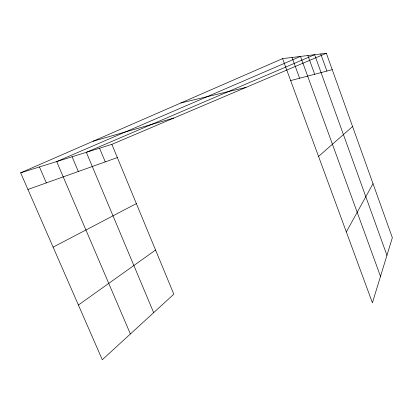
<?xml version="1.0" encoding="UTF-8"?>
<svg xmlns="http://www.w3.org/2000/svg" width="413" height="413" viewBox="0 0 413 413"><rect width="100%" height="100%" fill="white"/><g stroke="black" fill="none" stroke-linecap="round" stroke-linejoin="round"><path stroke-width="0.62" d="M346.337 231.941L373.011 183.651M318.557 156.429L352.573 126.533M78.398 305.021L155.572 250.046M53.117 247.144L136.373 203.609M20.65 172.82L111.877 144.354L173.816 294.18L102.295 359.733L20.65 172.82L282.575 58.615L326.363 53.267L392.35 237.707L372.402 302.806L282.575 58.615M111.877 144.354L326.363 53.267M27.919 189.453L117.344 157.58M93.059 141.246L173.744 118.082M290.659 80.592L332.228 69.658M180.858 102.966L246.06 87.37M39.447 166.955L46.328 182.892M130.389 333.988L56.674 161.576L300.488 56.426L380.497 276.39M72.084 156.77L78.315 171.488M153.667 312.651L86.338 152.325L314.618 54.702L386.945 255.342M99.564 148.195L105.269 161.886M292.027 57.459L299.621 78.233M307.897 55.523L314.685 74.273M320.751 53.953L326.895 71.057"/></g></svg>
